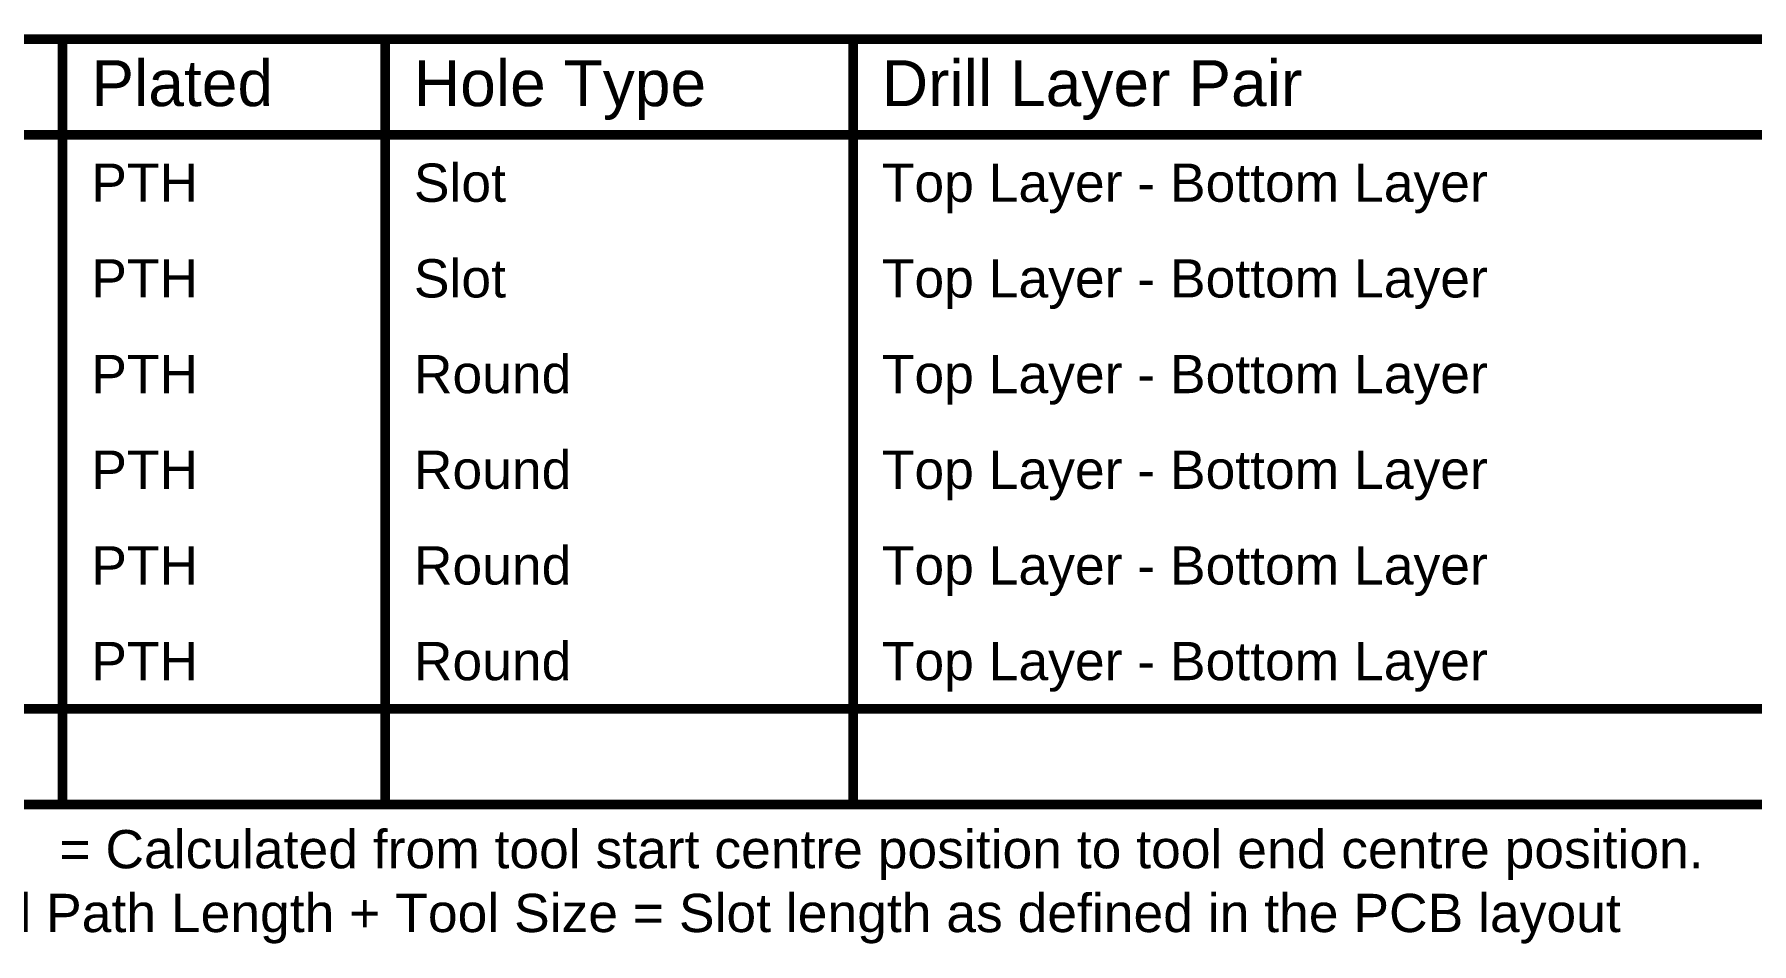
# Model space of a CAD drawing. Header units: inches. Extents: x -0.5 to 14, y -0.2 to 4.7.
# Drawn here: x 4.074 to 6.767, y 1.191 to 2.616 of the extents above; entities that cross this region are included whole.
import ezdxf

# ---------------------------------------------------------------- set-up
doc = ezdxf.new("R2010")
doc.units = ezdxf.units.IN
doc.header["$MEASUREMENT"] = 0
doc.layers.add('Drill Drawing', color=1, linetype='Continuous')
doc.styles.add('Arial', font='', dxfattribs={"height": 0.2})
doc.styles.get('Arial').set_extended_font_data('Arial')

msp = doc.modelspace()

# ---------------------------------------------------------------- linework, layer by layer
at = {"layer": 'Drill Drawing'}
for points in [[(1.8875, 2.6089, 0.015, 0.015, 0), (13.9981, 2.6089, 0.015, 0.015, 0)], [(4.1179, 1.4089, 0.015, 0.015, 0), (4.1179, 2.6089, 0.015, 0.015, 0)], [(4.6238, 1.4089, 0.015, 0.015, 0), (4.6238, 2.6089, 0.015, 0.015, 0)], [(5.3576, 1.4089, 0.015, 0.015, 0), (5.3576, 2.6089, 0.015, 0.015, 0)], [(1.8875, 2.4589, 0.015, 0.015, 0), (13.9981, 2.4589, 0.015, 0.015, 0)], [(1.8875, 1.5589, 0.015, 0.015, 0), (13.9981, 1.5589, 0.015, 0.015, 0)], [(1.8875, 1.4089, 0.015, 0.015, 0), (13.9981, 1.4089, 0.015, 0.015, 0)]]:
    msp.add_lwpolyline(points, format="xyseb", dxfattribs=at)
for points in [[(4.1142, 2.6089, 0.0075, 0.0075, 1), (4.1217, 2.6089, 0.0075, 0.0075, 1)], [(4.62, 2.6089, 0.0075, 0.0075, 1), (4.6275, 2.6089, 0.0075, 0.0075, 1)], [(5.3538, 2.6089, 0.0075, 0.0075, 1), (5.3613, 2.6089, 0.0075, 0.0075, 1)], [(4.1142, 1.4089, 0.0075, 0.0075, 1), (4.1217, 1.4089, 0.0075, 0.0075, 1)], [(4.62, 1.4089, 0.0075, 0.0075, 1), (4.6275, 1.4089, 0.0075, 0.0075, 1)], [(5.3538, 1.4089, 0.0075, 0.0075, 1), (5.3613, 1.4089, 0.0075, 0.0075, 1)]]:
    msp.add_lwpolyline(points, format="xyseb", close=True, dxfattribs=at)

# ---------------------------------------------------------------- texts
at = {"layer": 'Drill Drawing', "style": 'Arial'}
for s, height, p in [('Plated', 0.072, (4.1629, 2.5039)), ('Hole Type', 0.072, (4.6688, 2.5039)), ('Drill Layer Pair', 0.072, (5.4026, 2.5039)), ('PTH', 0.06, (4.1629, 2.3539)), ('Slot', 0.06, (4.6688, 2.3539)), ('Top Layer - Bottom Layer', 0.06, (5.4026, 2.3539)), ('PTH', 0.06, (4.1629, 2.2039)), ('Slot', 0.06, (4.6688, 2.2039)), ('Top Layer - Bottom Layer', 0.06, (5.4026, 2.2039)), ('PTH', 0.06, (4.1629, 2.0539)), ('Round', 0.06, (4.6688, 2.0539)), ('Top Layer - Bottom Layer', 0.06, (5.4026, 2.0539)), ('Round', 0.06, (4.6688, 1.9039)), ('PTH', 0.06, (4.1629, 1.9039)), ('Top Layer - Bottom Layer', 0.06, (5.4026, 1.9039)), ('PTH', 0.06, (4.1629, 1.7539)), ('Round', 0.06, (4.6688, 1.7539)), ('Top Layer - Bottom Layer', 0.06, (5.4026, 1.7539)), ('PTH', 0.06, (4.1629, 1.6039)), ('Round', 0.06, (4.6688, 1.6039)), ('Top Layer - Bottom Layer', 0.06, (5.4026, 1.6039)), ('= Calculated from tool start centre position to tool end centre position.', 0.06, (4.1129, 1.309)), (' = Routed Path Length + Tool Size = Slot length as defined in the PCB layout', 0.06, (3.703, 1.209))]:
    msp.add_text(s, height=height, dxfattribs=at).set_placement(p)

doc.saveas('drawing.dxf')
